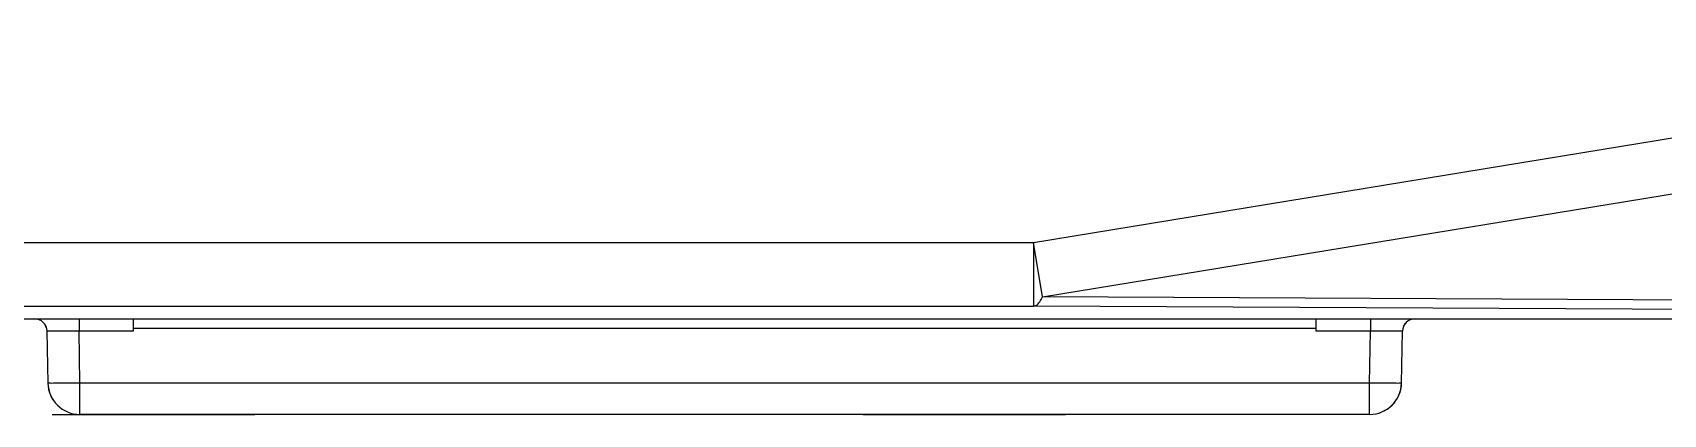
# Model space of a CAD drawing. Header units: inches. Extents: x 0 to 316, y -1 to 150.
# Drawn here: x 181.48 to 182.486, y 72.715 to 72.95 of the extents above; entities that cross this region are included whole.
import ezdxf

# ---------------------------------------------------------------- set-up
doc = ezdxf.new("R2010")
doc.units = ezdxf.units.IN
doc.header["$MEASUREMENT"] = 0

# ---------------------------------------------------------------- blocks, each defined once
blk = doc.blocks.new('AB 5069-L320ERM')
at = {"color": 7, "linetype": 'Continuous'}
for p, q in [((1.60116, -1.89929), (2.23315, -1.79564)), ((1.60557, -1.9262), (2.23756, -1.82255)), ((0.66971, -1.89929), (1.60116, -1.89929)), ((1.60557, -1.9262), (1.60116, -1.89929)), ((1.60116, -1.89929), (1.60116, -1.93078)), ((0.66971, -1.93078), (1.60116, -1.93078)), ((2.23635, -1.93398), (1.60116, -1.93078)), ((2.24076, -1.9294), (1.60557, -1.9262)), ((0.03149, -1.93701), (2.23937, -1.93701)), ((1.13026, -1.93701), (1.13026, -1.9432)), ((1.15703, -1.93701), (1.15698, -1.94176)), ((1.74066, -1.94176), (1.74061, -1.93701)), ((1.76738, -1.93701), (1.76738, -1.9432)), ((1.11496, -1.96878), (1.11451, -1.9432)), ((1.13026, -1.9432), (1.11451, -1.9432)), ((1.15697, -1.9432), (1.13026, -1.9432)), ((1.1307, -1.96878), (1.13026, -1.9432)), ((1.74066, -1.94177), (1.15697, -1.94177)), ((1.15698, -1.94177), (1.15697, -1.9432)), ((1.74066, -1.9432), (1.74066, -1.94177)), ((1.76738, -1.9432), (1.74066, -1.9432)), ((1.76693, -1.96878), (1.76738, -1.9432)), ((1.78313, -1.9432), (1.76738, -1.9432)), ((1.78268, -1.96878), (1.78313, -1.9432)), ((1.76693, -1.96878), (1.1307, -1.96878)), ((1.1307, -1.98425), (1.1307, -1.96878)), ((1.76693, -1.98425), (1.76693, -1.96878)), ((1.76693, -1.98425), (1.1307, -1.98425))]:
    blk.add_line(p, q, dxfattribs=at)
for centre, radius, start, end in [((1.10818, -1.94331), 0.0063, 1, 90.0006), ((1.10819, -1.94331), 0.0063, 1.0008, 90.00154), ((1.10821, -1.94331), 0.0063, 1, 90), ((1.78943, -1.94331), 0.0063, 90, 179), ((1.78945, -1.94331), 0.0063, 89.99951, 179), ((1.78946, -1.94331), 0.0063, 89.99847, 178.99915), ((1.13066, -1.9685), 0.01575, 181, 270), ((1.1307, -1.9685), 0.01575, 181, 270), ((1.76693, -1.9685), 0.01575, 270, 359), ((1.76698, -1.9685), 0.01575, 270, 359)]:
    blk.add_arc(centre, radius, start, end, dxfattribs=at)
for points, knots in [([(1.60116, -1.93078), (1.60156, -1.93076), (1.6037, -1.93002), (1.60483, -1.92782), (1.60557, -1.9262)], [0, 0, 0, 0, 0.183794, 1, 1, 1, 1]), ([(1.1307, -1.96878), (1.1287, -1.96881), (1.12578, -1.96886), (1.12207, -1.96888), (1.1197, -1.9689), (1.11782, -1.96886), (1.11626, -1.96893), (1.11559, -1.96875), (1.11496, -1.96888), (1.11496, -1.96878)], [0, 0, 0, 0, 0.382485, 0.55535, 0.706748, 0.830991, 0.923488, 0.980416, 1, 1, 1, 1]), ([(1.78268, -1.96878), (1.78268, -1.96888), (1.78205, -1.96875), (1.78138, -1.96893), (1.77982, -1.96886), (1.77794, -1.9689), (1.77556, -1.96888), (1.77186, -1.96886), (1.76894, -1.96881), (1.76693, -1.96878)], [0, 0, 0, 0, 0.019584, 0.076512, 0.169009, 0.293252, 0.44465, 0.617515, 1, 1, 1, 1])]:
    blk.add_open_spline(points, degree=3, knots=knots, dxfattribs=at)

msp = doc.modelspace()

# ---------------------------------------------------------------- linework, layer by layer
at = {"linetype": 'Continuous'}
for p, q in [((181.49242, 72.71465, 0.73569), (181.61742, 72.71465, 0.73569)), ((181.99242, 72.71465, 0.73569), (182.11742, 72.71465, 0.73569))]:
    msp.add_line(p, q, dxfattribs=at)
at = {"color": 5, "linetype": 'Continuous'}
msp.add_line((181.99242, 72.71465, 0.73569), (182.11742, 72.71465, 0.73569), dxfattribs=at)

# ---------------------------------------------------------------- block references
at = {"xscale": 1.249958892269909, "yscale": 1.249958892269909, "zscale": 1.249958892269909}
msp.add_blockref('AB 5069-L320ERM', (180.09624, 75.19488), dxfattribs=at)

doc.saveas('drawing.dxf')
